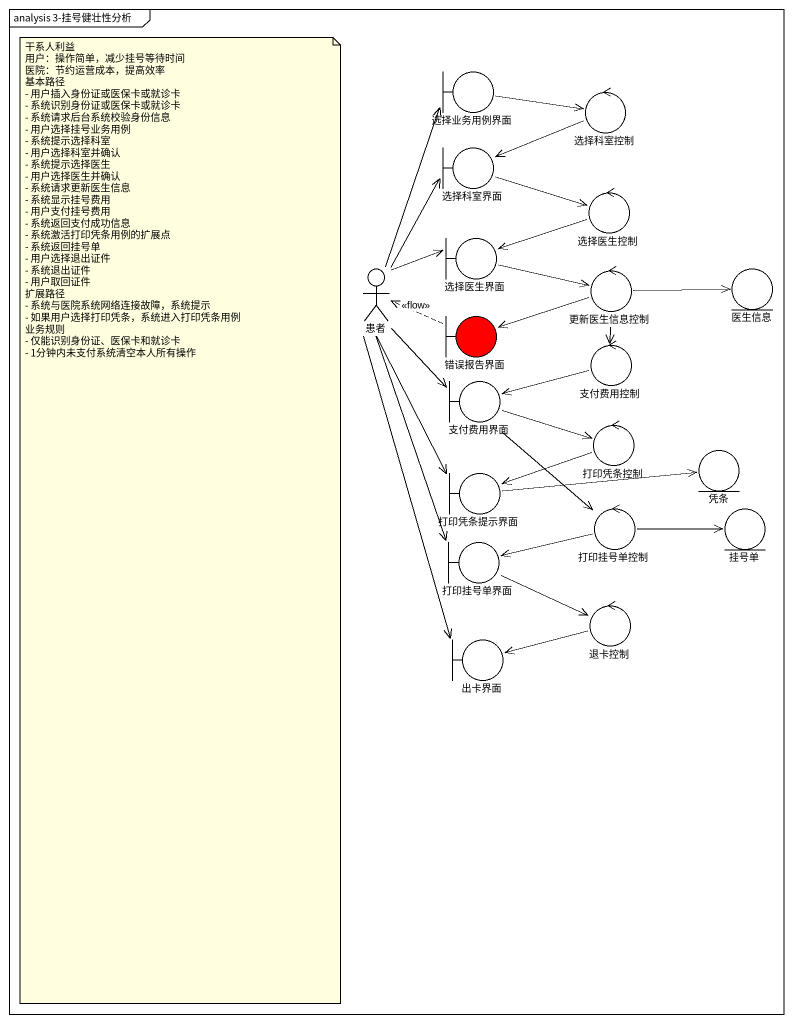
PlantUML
@startuml
mainframe analysis 3-挂号健壮性分析
boundary 选择业务用例界面
control 选择科室控制
boundary 选择科室界面
control 选择医生控制
boundary 选择医生界面
actor 患者
control 更新医生信息控制
entity 医生信息
boundary 错误报告界面 #FF0000
boundary 支付费用界面
control 支付费用控制
control 打印凭条控制
entity 凭条
boundary 打印凭条提示界面
control 打印挂号单控制
entity 挂号单
boundary 打印挂号单界面
control 退卡控制
boundary 出卡界面
选择业务用例界面 -right-> 选择科室控制
选择科室控制 -left-> 选择科室界面
选择科室界面 -right-> 选择医生控制
选择医生控制 -left-> 选择医生界面
选择医生界面 -right-> 更新医生信息控制
患者 -up-> 选择业务用例界面
患者 -up-> 选择科室界面
患者 -right-> 选择医生界面
患者 --> 支付费用界面
患者 --> 打印凭条提示界面
患者 --> 打印挂号单界面
患者 --> 出卡界面
更新医生信息控制 -right-> 医生信息
更新医生信息控制 -left-> 错误报告界面
更新医生信息控制 --> 支付费用控制
错误报告界面 .left.> 患者 : <<flow>>
支付费用界面 -right-> 打印凭条控制
支付费用界面 --> 打印挂号单控制
支付费用控制 -left-> 支付费用界面
打印凭条控制 -left-> 打印凭条提示界面
打印凭条提示界面 -right-> 凭条
打印挂号单控制 -right-> 挂号单
打印挂号单控制 -left-> 打印挂号单界面
打印挂号单界面 -right-> 退卡控制
退卡控制 -left-> 出卡界面
note as N1
  干系人利益
  用户：操作简单，减少挂号等待时间
  医院：节约运营成本，提高效率
  基本路径
  - 用户插入身份证或医保卡或就诊卡
  - 系统识别身份证或医保卡或就诊卡
  - 系统请求后台系统校验身份信息
  - 用户选择挂号业务用例
  - 系统提示选择科室
  - 用户选择科室并确认
  - 系统提示选择医生
  - 用户选择医生并确认
  - 系统请求更新医生信息
  - 系统显示挂号费用
  - 用户支付挂号费用
  - 系统返回支付成功信息
  - 系统激活打印凭条用例的扩展点
  - 系统返回挂号单
  - 用户选择退出证件
  - 系统退出证件
  - 用户取回证件
  扩展路径
  - 系统与医院系统网络连接故障，系统提示
  - 如果用户选择打印凭条，系统进入打印凭条用例
  业务规则
  - 仅能识别身份证、医保卡和就诊卡
  - 1分钟内未支付系统清空本人所有操作
end note
@enduml
